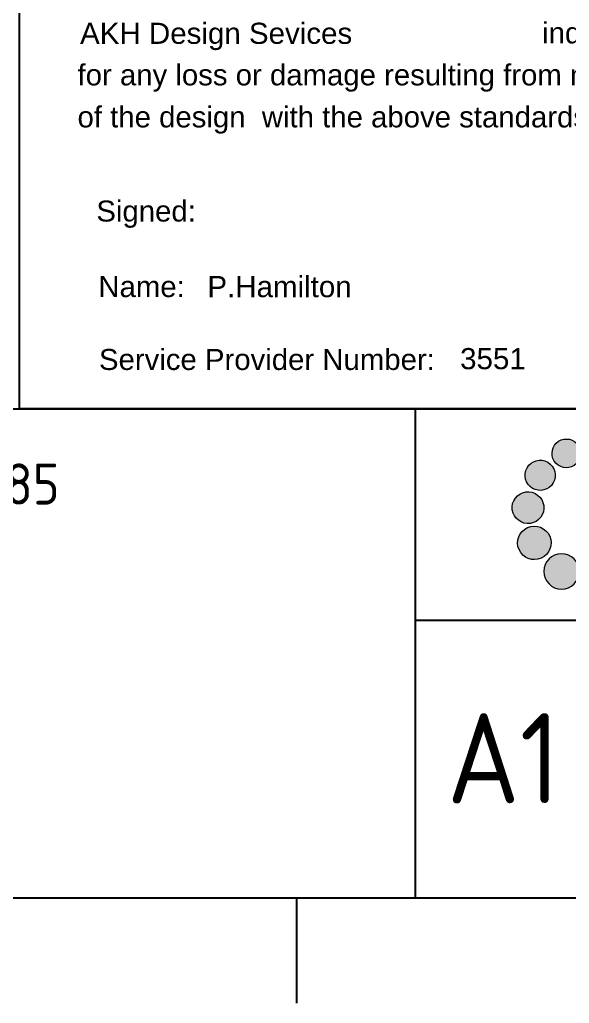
# Paper-space layout 'Retic5' of a CAD drawing. Header units: metres, sheet in millimetres. Extents: x -21 to 813, y -3 to 583.
# Drawn here: x 700.1 to 746.9, y -3 to 80.8 of the extents above; entities that cross this region are included whole.
import ezdxf
from ezdxf.enums import TextEntityAlignment as Align

# ---------------------------------------------------------------- set-up
doc = ezdxf.new("R2010")
doc.units = ezdxf.units.M
doc.layers.get('0').update_dxf_attribs({"color": 6})
doc.layers.add('Notes', color=7, linetype='Continuous')
doc.layers.add('SupportsUG_SP_EXT', color=7, linetype='Continuous')
doc.styles.add('iecISOCP', font='isocp.shx')
doc.styles.get("Standard").update_dxf_attribs({"font": 'arial.ttf'})

# ---------------------------------------------------------------- blocks, each defined once
blk = doc.blocks.new('EE_LOGO')
h = blk.add_hatch(color=7)
edge = h.paths.add_edge_path()
edge.add_spline(control_points=[(-21.117, 5.874), (-21.481, 6.442), (-22.24, 6.607), (-22.806, 6.242), (-23.374, 5.876), (-23.536, 5.12), (-23.174, 4.55), (-22.805, 3.983), (-22.05, 3.82), (-21.483, 4.186), (-20.915, 4.55), (-20.748, 5.308), (-21.117, 5.874)], knot_values=[0, 0, 0, 0, 1, 1, 1, 2, 2, 2, 3, 3, 3, 4, 4, 4, 4], degree=3, periodic=0)
h = blk.add_hatch(color=7)
edge = h.paths.add_edge_path()
edge.add_spline(control_points=[(-23.731, 4.455), (-24.343, 4.811), (-25.134, 4.605), (-25.491, 3.991), (-25.848, 3.376), (-25.641, 2.589), (-25.028, 2.232), (-24.414, 1.872), (-23.625, 2.081), (-23.267, 2.695), (-22.908, 3.308), (-23.116, 4.097), (-23.731, 4.455)], knot_values=[0, 0, 0, 0, 1, 1, 1, 2, 2, 2, 3, 3, 3, 4, 4, 4, 4], degree=3, periodic=0)
h = blk.add_hatch(color=7)
edge = h.paths.add_edge_path()
edge.add_spline(control_points=[(-25.337, 1.937), (-26.085, 1.98), (-26.723, 1.408), (-26.766, 0.662), (-26.811, -0.085), (-26.237, -0.724), (-25.489, -0.767), (-24.742, -0.811), (-24.104, -0.24), (-24.06, 0.508), (-24.019, 1.254), (-24.59, 1.895), (-25.337, 1.937)], knot_values=[0, 0, 0, 0, 1, 1, 1, 2, 2, 2, 3, 3, 3, 4, 4, 4, 4], degree=3, periodic=0)
h = blk.add_hatch(color=7)
edge = h.paths.add_edge_path()
edge.add_spline(control_points=[(-25.445, -1.112), (-26.167, -1.429), (-26.496, -2.272), (-26.178, -2.991), (-25.861, -3.711), (-25.019, -4.04), (-24.298, -3.721), (-23.578, -3.405), (-23.251, -2.563), (-23.566, -1.843), (-23.884, -1.121), (-24.725, -0.793), (-25.445, -1.112)], knot_values=[0, 0, 0, 0, 1, 1, 1, 2, 2, 2, 3, 3, 3, 4, 4, 4, 4], degree=3, periodic=0)
h = blk.add_hatch(color=7)
edge = h.paths.add_edge_path()
edge.add_spline(control_points=[(-24.065, -4.844), (-24.065, -4.01), (-23.389, -3.334), (-22.555, -3.334), (-21.72, -3.334), (-21.044, -4.01), (-21.044, -4.844), (-21.044, -5.678), (-21.721, -6.354), (-22.555, -6.354), (-23.389, -6.354), (-24.065, -5.678), (-24.065, -4.844)], knot_values=[0, 0, 0, 0, 1, 1, 1, 2, 2, 2, 3, 3, 3, 4, 4, 4, 4], degree=3, periodic=0)
at = {"color": 7, "lineweight": 0}
for points in [[(-21.117, 5.874), (-21.481, 6.442), (-22.24, 6.607), (-22.806, 6.242), (-23.374, 5.876), (-23.536, 5.12), (-23.174, 4.55), (-22.805, 3.983), (-22.05, 3.82), (-21.483, 4.186), (-20.915, 4.55), (-20.748, 5.308), (-21.117, 5.874)], [(-23.731, 4.455), (-24.343, 4.811), (-25.134, 4.605), (-25.491, 3.991), (-25.848, 3.376), (-25.641, 2.589), (-25.028, 2.232), (-24.414, 1.872), (-23.625, 2.081), (-23.267, 2.695), (-22.908, 3.308), (-23.116, 4.097), (-23.731, 4.455)], [(-25.337, 1.937), (-26.085, 1.98), (-26.723, 1.408), (-26.766, 0.662), (-26.811, -0.085), (-26.237, -0.724), (-25.489, -0.767), (-24.742, -0.811), (-24.104, -0.24), (-24.06, 0.508), (-24.019, 1.254), (-24.59, 1.895), (-25.337, 1.937)], [(-25.445, -1.112), (-26.167, -1.429), (-26.496, -2.272), (-26.178, -2.991), (-25.861, -3.711), (-25.019, -4.04), (-24.298, -3.721), (-23.578, -3.405), (-23.251, -2.563), (-23.566, -1.843), (-23.884, -1.121), (-24.725, -0.793), (-25.445, -1.112)], [(-24.065, -4.844), (-24.065, -4.01), (-23.389, -3.334), (-22.555, -3.334), (-21.72, -3.334), (-21.044, -4.01), (-21.044, -4.844), (-21.044, -5.678), (-21.721, -6.354), (-22.555, -6.354), (-23.389, -6.354), (-24.065, -5.678), (-24.065, -4.844)]]:
    blk.add_open_spline(points, degree=3, knots=[0, 0, 0, 0, 1, 1, 1, 2, 2, 2, 3, 3, 3, 4, 4, 4, 4], dxfattribs=at)
blk = doc.blocks.new('A1_FRAME_TITLE')
at = {"layer": 'Notes', "color": 3}
for p, q in [((754.367, 5.973), (754.367, 47.618)), ((754.367, 29.618), (824.367, 29.618))]:
    blk.add_line(p, q, dxfattribs=at)
at = {"layer": 'Notes', "linetype": 'Continuous'}
blk.add_line((744.228, 5.973), (744.228, -3.027), dxfattribs=at)
at = {"layer": 'Notes', "color": 3, "linetype": 'Continuous', "flags": 128}
for points in [[(123.797, 47.618), (824.367, 47.618)], [(123.798, 5.973), (824.367, 5.973)]]:
    blk.add_lwpolyline(points, dxfattribs=at)
blk.add_blockref('EE_LOGO', (789.367, 38.618))
blk.add_attdef('DRAFT_NUM', (29.903, 23.294), '', height=2.5, rotation=90)
at = {"layer": 'Notes', "color": 1, "style": 'iecISOCP'}
blk.add_text('A1', height=7.68, dxfattribs=at).set_placement((761.878, 17.856), align=Align.MIDDLE_CENTER)
at = {"layer": 'Notes', "color": 7, "style": 'iecISOCP'}
for tag, p in [('CAP_NO', (513.188, 43.457)), ('IE_NUM', (513.05, 37.81)), ('REF_No_1', (335.241, 32.31)), ('REF_1', (362.523, 32.31)), ('HV_SWITCH', (513.463, 32.163)), ('GEN_WO', (441.708, 31.763)), ('REF_No_2', (335.241, 26.31)), ('REF_2', (362.523, 26.31)), ('OH_WO', (441.708, 25.812)), ('UBD_REF', (513.05, 25.828)), ('REF_No_3', (335.241, 20.31)), ('REF_3', (362.523, 20.31)), ('UG_WO', (441.708, 20.052)), ('GIS_MAP_No', (513.05, 20.043)), ('REF_No_4', (335.241, 14.31)), ('REF_4', (362.523, 14.31)), ('SUB_WO', (441.708, 13.812)), ('HV_OP_DIAG', (513.326, 14.199)), ('LGA', (512.945, 7.777))]:
    blk.add_attdef(tag, p, '', height=2.5, dxfattribs=at)
at = {"layer": 'Notes', "style": 'iecISOCP'}
for tag, p in [('T1', (684.374, 39.465)), ('T2', (684.374, 34.346)), ('T3', (684.374, 28.92)), ('T4', (684.374, 23.657)), ('T5', (684.374, 18.231)), ('T6', (684.374, 12.969))]:
    blk.add_attdef(tag, text='', height=3.5, dxfattribs=at).set_placement(p, align=Align.CENTER)
at = {"layer": 'Notes', "color": 7, "style": 'iecISOCP'}
for tag, p in [('scale', (567.756, 33.269)), ('DRAWN', (567.756, 24.931)), ('DATE', (567.756, 16.88)), ('DESIGN', (605.617, 9.155)), ('CHD', (567.756, 8.372))]:
    blk.add_attdef(tag, text='', height=2.5, dxfattribs=at).set_placement(p, align=Align.CENTER)
at = {"layer": 'Notes', "color": 4, "style": 'iecISOCP'}
blk.add_attdef('NUM', text='', height=7, dxfattribs=at).set_placement((792.367, 20.118), align=Align.MIDDLE_CENTER)
at = {"layer": 'Notes', "color": 1, "style": 'iecISOCP'}
blk.add_attdef('REV', text='', height=5, dxfattribs=at).set_placement((820.054, 17.095), align=Align.CENTER)
at = {"layer": 'Notes', "color": 7, "style": 'iecISOCP'}
for tag, p in [('NS', (790.712, 8.119)), ('SHTS', (805.412, 8.119))]:
    blk.add_attdef(tag, text='', height=2.5, dxfattribs=at).set_placement(p, align=Align.MIDDLE)
at = {"layer": 'Notes', "style": 'iecISOCP'}
blk.add_attdef('ExportID', (9.082, 2.39), '', height=2.5, dxfattribs=at)
at = {"layer": 'Notes', "style": 'iecISOCP', "flags": 1}
for tag, p in [('ProjectType', (14.175, -26.797)), ('ProjectNumber', (23.56, -26.818)), ('DrawingNumber', (35.514, -26.803)), ('ProjectDescription', (47.564, -26.825)), ('ExportDate', (60.284, -26.789)), ('ExportUserName', (69.155, -26.8)), ('DesignerCompanyName', (81.484, -26.793)), ('ExportAreaOfInterest', (97.1, -26.813)), ('GIS_SUCCESS', (111.997, -26.78)), ('CAD_SUCCESS', (121.789, -26.783)), ('DEPOTCODE', (132.106, -26.877)), ('ExportCategories', (140.083, -26.797)), ('Comments', (154.385, -26.883))]:
    blk.add_attdef(tag, p, '', height=1, dxfattribs=at)
blk = doc.blocks.new('NOTE_DESIGN-COMPLIANCE')
blk.add_lwpolyline([(0, 113.304), (103.738, 113.304), (103.738, 0), (0, 0)], close=True)
at = {"color": 7, "lineweight": -3}
for s, p in [('Signed:', (6.537, 17.751)), ('Name:', (6.707, 11.319)), ('Service Provider Number:', (6.76, 5.107))]:
    blk.add_text(s, height=1.79, dxfattribs=at).set_placement(p, align=Align.TOP_LEFT)
at = {"color": 7, "lineweight": -3, "insert": (4.932, 32.936), "char_height": 1.79, "attachment_point": 1, "line_spacing_factor": 1.2}
blk.add_mtext('                                                         indemnifies Endeavour Energy \\Pfor any loss or damage resulting from non-compliance \\Pof the design  with the above standards.', dxfattribs=at)
at = {"ltscale": 0.5}
for tag, p in [('COMPANYNAME', (5.147, 31.102)), ('NAME', (15.999, 9.52)), ('SPN', (37.539, 3.383)), ('DATE', (68.732, 3.592))]:
    blk.add_attdef(tag, p, '', height=1.8, dxfattribs=at)

psp = doc.layouts.new('Retic5')

# ---------------------------------------------------------------- block references
at = {"layer": 'Notes', "color": 0, "lineweight": -3}
ref = psp.add_blockref('NOTE_DESIGN-COMPLIANCE', (700.079, 47.618), dxfattribs=at)
ref.add_attrib('SPN', '3551', (737.618, 51.001), dxfattribs={"layer": '0', "ltscale": 0.5, "height": 1.8})
ref.add_attrib('NAME', 'P.Hamilton', (716.079, 57.138), dxfattribs={"layer": '0', "ltscale": 0.5, "height": 1.8})
ref.add_attrib('COMPANYNAME', 'AKH Design Sevices', (705.227, 78.72), dxfattribs={"layer": '0', "ltscale": 0.5, "height": 1.8})
at = {"layer": 'SupportsUG_SP_EXT'}
ref = psp.add_blockref('A1_FRAME_TITLE', (-20.549, 0), dxfattribs=at)
ref.add_attrib('T1', 'LOT 99 DP1222243 & LOT 810 DP247285', dxfattribs={"layer": 'Notes', "height": 3.5, "style": 'iecISOCP'}).set_placement((663.825, 39.465), align=Align.CENTER)

doc.saveas('drawing.dxf')
